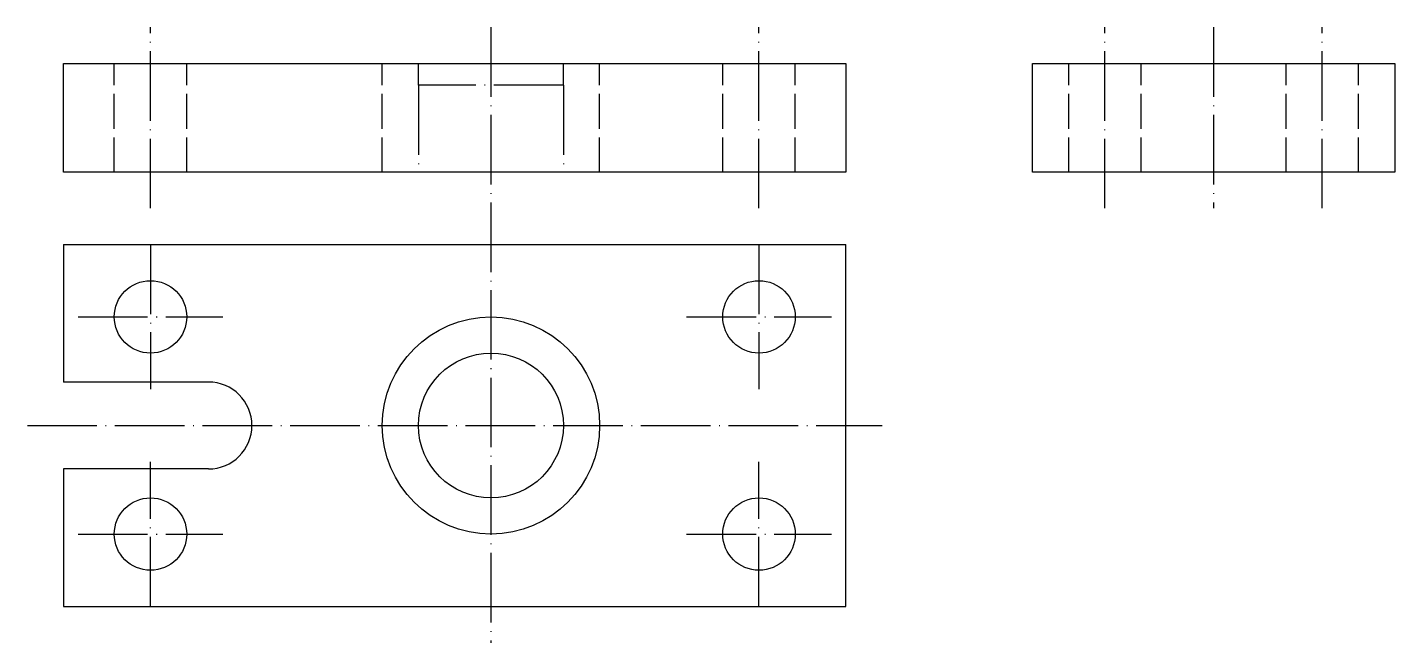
# Model space of a CAD drawing. Header units: inches. Extents: x 5 to 194, y 10 to 95.
import ezdxf

# ---------------------------------------------------------------- set-up
doc = ezdxf.new("R2010")
doc.units = ezdxf.units.IN
doc.header["$LTSCALE"] = 0.4
doc.header["$MEASUREMENT"] = 0
doc.linetypes.add('ACAD_ISO02W100', pattern=[15, 12, -3])
doc.linetypes.add('ACAD_ISO04W100', pattern=[30, 24, -3, 0, -3])
for name, color, linetype in [('Contorno', 50, 'Continuous'), ('Linha Centro]', 10, 'ACAD_ISO04W100'), ('Linha Tracejada', 10, 'ACAD_ISO02W100')]:
    doc.layers.add(name, color=color, linetype=linetype)

msp = doc.modelspace()

# ---------------------------------------------------------------- linework, layer by layer
at = {"layer": 'Contorno'}
for p, q in [((10, 90), (118, 90)), ((10, 75), (10, 90)), ((118, 90), (118, 75)), ((143.76, 90), (193.76, 90)), ((143.76, 75), (143.76, 90)), ((143.76, 90), (193.76, 90)), ((193.76, 90), (193.76, 75)), ((118, 75), (10, 75)), ((193.76, 75), (143.76, 75)), ((10, 65), (118, 65)), ((10, 65), (10, 46)), ((118, 15), (118, 65)), ((30, 46), (10, 46)), ((30, 34), (10, 34)), ((10, 34), (10, 15)), ((10, 15), (118, 15))]:
    msp.add_line(p, q, dxfattribs=at)
for centre, radius in [((22, 55), 5), ((106, 55), 5), ((69, 40), 15), ((69, 40), 10), ((22, 25), 5), ((106, 25), 5)]:
    msp.add_circle(centre, radius, dxfattribs=at)
msp.add_arc((30, 40), 6, 270, 90, dxfattribs=at)
at = {"layer": 'Linha Centro]'}
for p, q in [((22, 70), (22, 95)), ((69, 95), (69, 10)), ((106, 70), (106, 95)), ((153.76, 70), (153.76, 95)), ((168.76, 95), (168.76, 70)), ((183.76, 70), (183.76, 95)), ((79, 87), (59, 87)), ((59, 87), (59, 75)), ((79, 87), (79, 75)), ((22, 65), (22, 45)), ((106, 65), (106, 45)), ((12, 55), (32, 55)), ((96, 55), (116, 55)), ((5, 40), (123, 40)), ((22, 15), (22, 35)), ((106, 15), (106, 35)), ((12, 25), (32, 25)), ((96, 25), (116, 25))]:
    msp.add_line(p, q, dxfattribs=at)
at = {"layer": 'Linha Tracejada'}
for p, q in [((17, 75), (17, 90)), ((27, 75), (27, 90)), ((54, 75), (54, 90)), ((59, 87), (59, 90)), ((79, 87), (79, 90)), ((84, 75), (84, 90)), ((101, 75), (101, 90)), ((111, 75), (111, 90)), ((148.76, 75), (148.76, 90)), ((158.76, 75), (158.76, 90)), ((178.76, 75), (178.76, 90)), ((188.76, 75), (188.76, 90))]:
    msp.add_line(p, q, dxfattribs=at)

doc.saveas('drawing.dxf')
